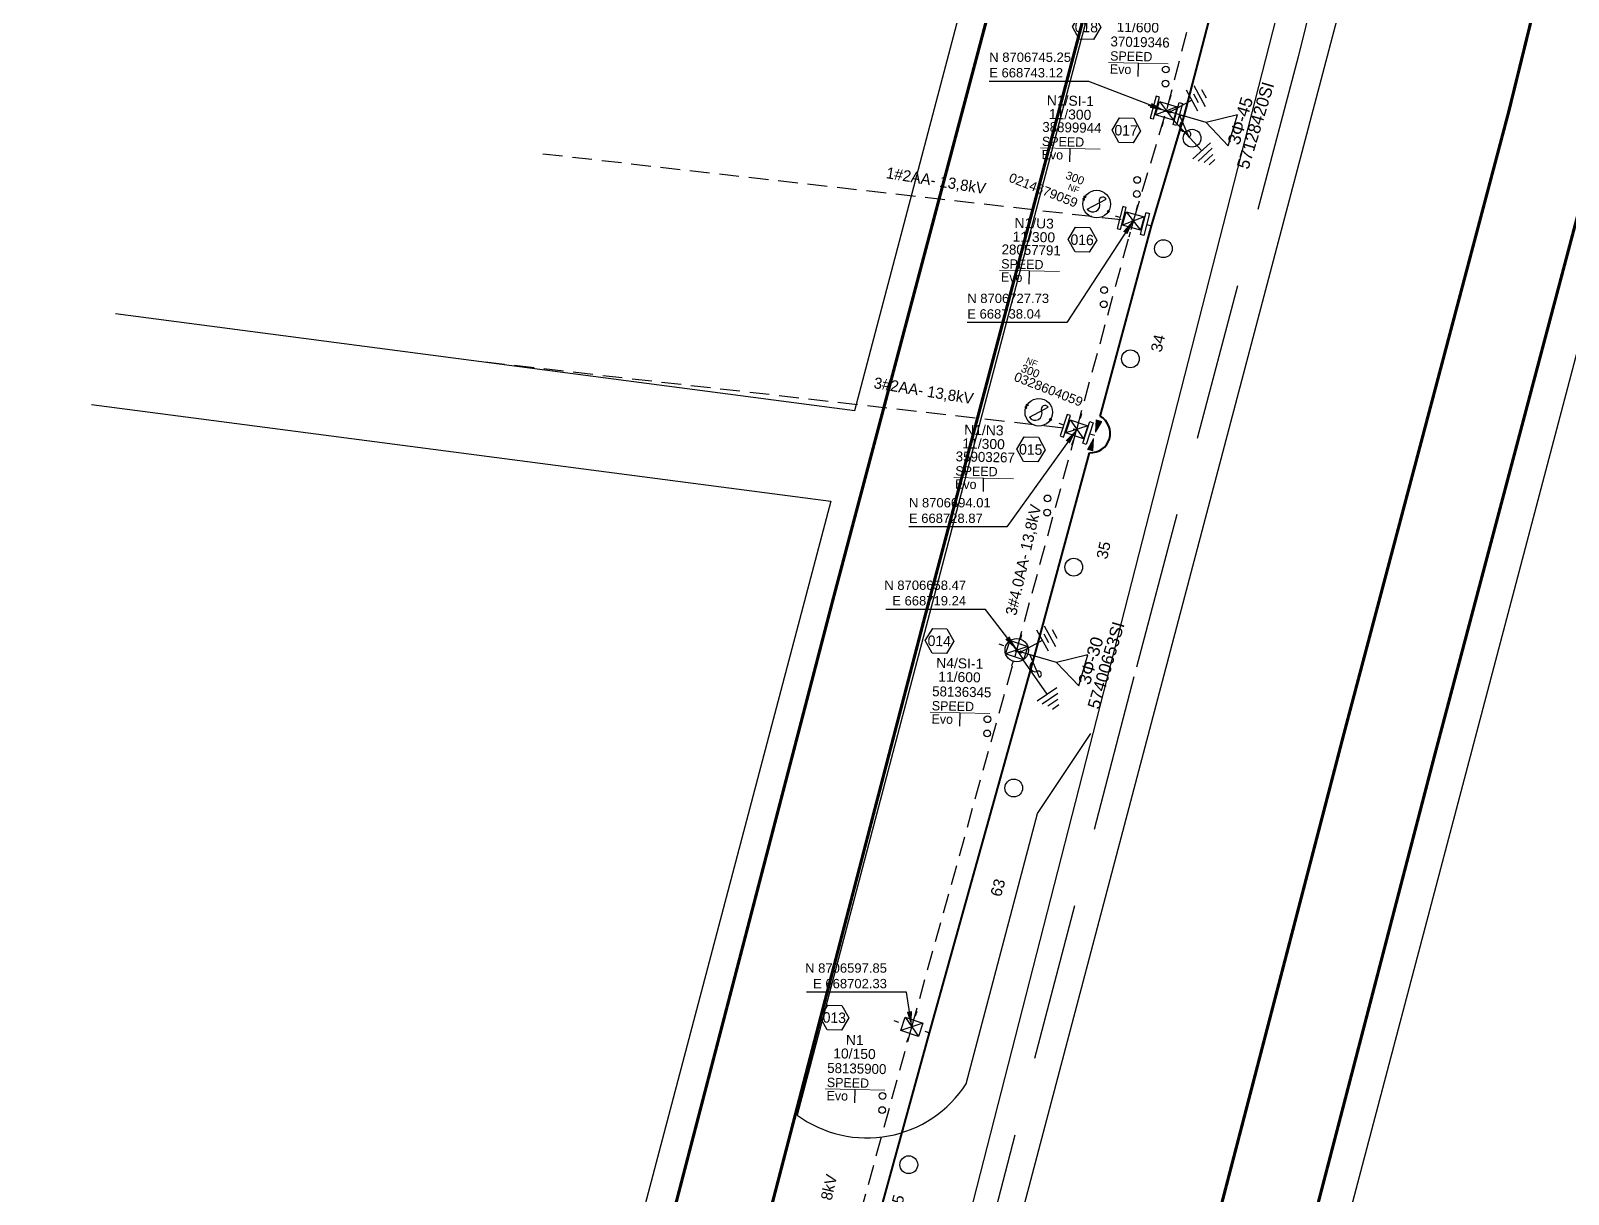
# Model space of a CAD drawing. Header units: millimetres. Extents: x -215 to 3236, y 776 to 3361.
# Drawn here: x 1403.7 to 1651.1, y 1771.2 to 1958.4 of the extents above; entities that cross this region are included whole.
import ezdxf
from ezdxf.enums import TextEntityAlignment as Align

# ---------------------------------------------------------------- set-up
doc = ezdxf.new("R2010")
doc.units = ezdxf.units.MM
for name, pattern in [('DASHEDX2', [38.1, 25.4, -12.7]), ('HIDDEN2', [4.7625, 3.175, -1.5875]), ('JIS_09_08', [10.75, 8, -0.55, 0.55, -0.55, 0.55, -0.55])]:
    doc.linetypes.add(name, pattern=pattern)
for name, color, linetype in [('0_FAIXA_DOMINIO_INVENTARIO_DNIT', 254, 'DASHEDX2'), ('BT 35', 5, 'Continuous'), ('CHAVES', 3, 'Continuous'), ('COTAGEM', 1, 'Continuous'), ('DISTANCIA', 7, 'Continuous'), ('Estradas Geral -Dezembro 2017$0$Eixo Estrada', 6, 'Continuous'), ('Estradas Geral -Dezembro 2017$0$QUADRAS', 8, 'Continuous'), ('ID', 252, 'Continuous'), ('Loc. Geo', 240, 'Continuous'), ('MT', 3, 'HIDDEN2'), ('OCUPANTE', 7, 'Continuous'), ('POSTE', 7, 'Continuous'), ('POSTES', 7, 'Continuous'), ('TEXTO', 7, 'Continuous'), ('TRAFO', 7, 'Continuous')]:
    doc.layers.add(name, color=color, linetype=linetype)
for name, color, linetype, lineweight in [('CABO PROJETADO', 1, 'Continuous', 40), ('CORDOALHA', 1, 'JIS_09_08', 9), ('Fibra', 1, 'Continuous', 40)]:
    doc.layers.add(name, color=color, linetype=linetype, lineweight=lineweight)
doc.layers.add('faixa n edificavel', color=7, linetype='DASHEDX2', true_color=0x7aafdf)
doc.layers.add('LAYER INVISIVEL', color=50, linetype='Continuous', plot=False)
doc.styles.add('Letra Tecnica', font='GOTHIC.TTF')
doc.styles.get("Standard").update_dxf_attribs({"font": 'arial.ttf'})
doc.dimstyles.new('EVO', dxfattribs={"dimtxt": 1.8, "dimasz": 3.5, "dimexe": 1.75, "dimexo": 0.875, "dimgap": 0.875, "dimtad": 1, "dimdec": 0, "dimdsep": 46, "dimlunit": 6, "dimtxsty": 'Standard', "dimcen": 3.5, "dimse1": 1, "dimse2": 1, "dimsd1": 1, "dimsd2": 1, "dimadec": 0, "dimazin": 0, "dimtfac": 1, "dimtdec": 0, "dimtmove": 0, "dimatfit": 3, "dimfxl": 1.75, "dimtolj": 1, "dimtzin": 0, "dimarcsym": 0})
doc.dimstyles.new('ISO-25', dxfattribs={"dimtxt": 2.5, "dimasz": 2.5, "dimexe": 1.25, "dimexo": 0.625, "dimtad": 1, "dimtxsty": 'Standard', "dimcen": 2.5, "dimadec": 0, "dimazin": 0, "dimtfac": 1, "dimtmove": 0, "dimatfit": 3, "dimfxl": 1, "dimarcsym": 0})

# ---------------------------------------------------------------- blocks, each defined once
blk = doc.blocks.new('*U11')
at = {"layer": 'COTAGEM', "linetype": 'ByBlock'}
blk.add_lwpolyline([(-10151, 1221), (-11299, -766), (-13594, -766), (-14741, 1221), (-13594, 3209), (-11299, 3209)], close=True, dxfattribs=at)
at = {"layer": 'LAYER INVISIVEL'}
for p, q in [((556, 1788), (794, 2551)), ((-2102, 654), (-2866, 891)), ((-556, -1788), (-794, -2551)), ((2102, -654), (2866, -891))]:
    blk.add_line(p, q, dxfattribs=at)
for centre, radius in [((-4469, -11217), 544), ((-4469, -13492), 544), ((0, -22187), 1432)]:
    blk.add_circle(centre, radius, dxfattribs=at)
at = {"layer": 'OCUPANTE', "lineweight": 5}
for p, q in [((-8890, -10282), (-13695, -10282)), ((-4084, -10282), (-8890, -10282))]:
    blk.add_line(p, q, dxfattribs=at)
at = {"layer": 'OCUPANTE'}
blk.add_line((-8890, -12431), (-8890, -10282), dxfattribs=at)
at = {"layer": 'POSTES'}
for p, q in [((-1765, -624), (-1100, 1515)), ((1765, 624), (-1765, -624)), ((-1100, 1515), (1765, 624)), ((-1100, 1515), (1100, -1515)), ((1765, 624), (1100, -1515)), ((1100, -1515), (-1765, -624))]:
    blk.add_line(p, q, dxfattribs=at)
at = {"layer": 'COTAGEM', "style": 'Letra Tecnica'}
blk.add_attdef('N', text='', height=1680, dxfattribs=at).set_placement((-12486, 2902), align=Align.MIDDLE_CENTER)
at = {"layer": 'ID', "style": 'Letra Tecnica'}
blk.add_attdef('ID', text='', height=1600, dxfattribs=at).set_placement((-13453, -5293), align=Align.MIDDLE_LEFT)
at = {"layer": 'OCUPANTE', "style": 'Letra Tecnica'}
for tag, p in [('E6', (232, 10940)), ('E5', (-13464, -6276)), ('E3', (-13464, -8467)), ('E4', (-8658, -8467)), ('E1', (-13464, -10616)), ('E2', (-8658, -10616))]:
    blk.add_attdef(tag, p, '', height=1500, dxfattribs=at)
at = {"layer": 'TEXTO'}
for tag, p in [('REDE', (-9117, -708)), ('MODELO', (-9117, -2916))]:
    blk.add_attdef(tag, text='', height=1600, dxfattribs=at).set_placement(p, align=Align.MIDDLE_CENTER)
blk = doc.blocks.new('*D61')
at = {"layer": 'Defpoints', "color": 0, "transparency": 16777216}
for p in [(1545.45, 1798.09, -25.08), (1552.23, 1796.23), (1530.92, 1745.19, -25.08)]:
    blk.add_point(p, dxfattribs=at)
at = {"layer": 'DISTANCIA', "color": 0, "transparency": 16777216, "insert": (1543.08, 1769.66), "char_height": 1.8, "attachment_point": 5, "rotation": 74.641}
blk.add_mtext('\\A1;55', dxfattribs=at)
blk = doc.blocks.new('*D62')
at = {"layer": 'Defpoints', "color": 0, "transparency": 16777216}
for p in [(1562.2, 1858.75, -25.08), (1571.07, 1856.31), (1545.45, 1798.09, -25.08)]:
    blk.add_point(p, dxfattribs=at)
at = {"layer": 'DISTANCIA', "color": 0, "transparency": 16777216, "insert": (1559.31, 1820.49), "char_height": 1.8, "attachment_point": 5, "rotation": 74.5575}
blk.add_mtext('\\A1;63', dxfattribs=at)
blk = doc.blocks.new('*U15')
at = {"layer": 'COTAGEM', "linetype": 'ByBlock'}
blk.add_lwpolyline([(-10151, 1221), (-11299, -766), (-13594, -766), (-14741, 1221), (-13594, 3209), (-11299, 3209)], close=True, dxfattribs=at)
at = {"layer": 'LAYER INVISIVEL'}
for p, q in [((556, 1788), (794, 2551)), ((-2102, 654), (-2866, 891)), ((-556, -1788), (-794, -2551)), ((2102, -654), (2866, -891))]:
    blk.add_line(p, q, dxfattribs=at)
for centre, radius in [((-4469, -11217), 544), ((-4469, -13492), 544), ((0, -22187), 1432)]:
    blk.add_circle(centre, radius, dxfattribs=at)
at = {"layer": 'OCUPANTE', "lineweight": 5}
for p, q in [((-8890, -10282), (-13695, -10282)), ((-4084, -10282), (-8890, -10282))]:
    blk.add_line(p, q, dxfattribs=at)
at = {"layer": 'OCUPANTE'}
blk.add_line((-8890, -12431), (-8890, -10282), dxfattribs=at)
at = {"layer": 'POSTES'}
for p, q in [((-1765, -624), (-1100, 1515)), ((1765, 624), (-1765, -624)), ((-1100, 1515), (1765, 624)), ((-1100, 1515), (1100, -1515)), ((1765, 624), (1100, -1515)), ((1100, -1515), (-1765, -624))]:
    blk.add_line(p, q, dxfattribs=at)
blk.add_circle((0, 0), 1872, dxfattribs=at)
at = {"layer": 'COTAGEM', "style": 'Letra Tecnica'}
blk.add_attdef('N', text='', height=1680, dxfattribs=at).set_placement((-12486, 2902), align=Align.MIDDLE_CENTER)
at = {"layer": 'ID', "style": 'Letra Tecnica'}
blk.add_attdef('ID', text='', height=1600, dxfattribs=at).set_placement((-13453, -5293), align=Align.MIDDLE_LEFT)
at = {"layer": 'OCUPANTE', "style": 'Letra Tecnica'}
for tag, p in [('E6', (232, 10940)), ('E5', (-13464, -6276)), ('E3', (-13464, -8467)), ('E4', (-8658, -8467)), ('E1', (-13464, -10616)), ('E2', (-8658, -10616))]:
    blk.add_attdef(tag, p, '', height=1500, dxfattribs=at)
at = {"layer": 'TEXTO'}
for tag, p in [('REDE', (-9117, -708)), ('MODELO', (-9117, -2916))]:
    blk.add_attdef(tag, text='', height=1600, dxfattribs=at).set_placement(p, align=Align.MIDDLE_CENTER)
blk = doc.blocks.new('*U5')
at = {"linetype": 'Continuous'}
for p, q in [((-0.13, 1.55), (-0.14, 1.53)), ((-0.14, 1.53), (-0.14, 1.5)), ((-0.14, 1.5), (-0.14, 1.47)), ((-0.14, 1.47), (-0.13, 1.45)), ((-0.11, 1.58), (-0.13, 1.55)), ((-0.13, 1.45), (-0.11, 1.42)), ((-0.1, 1.6), (-0.11, 1.58)), ((-0.11, 1.42), (-0.1, 1.4)), ((-0.08, 1.62), (-0.1, 1.6)), ((-0.1, 1.4), (-0.08, 1.38)), ((-0.05, 1.63), (-0.08, 1.62)), ((-0.08, 1.38), (-0.05, 1.37)), ((-0.03, 1.64), (-0.05, 1.63)), ((-0.05, 1.37), (-0.03, 1.36)), ((0, 1.64), (-0.03, 1.64)), ((0, 1.36), (-0.03, 1.36)), ((0.03, 1.64), (0, 1.64)), ((0.03, 1.36), (0, 1.36)), ((0.03, 1.64), (0.06, 1.63)), ((0.06, 1.37), (0.03, 1.36)), ((0.06, 1.63), (0.08, 1.62)), ((0.08, 1.38), (0.06, 1.37)), ((0.08, 1.62), (0.1, 1.6)), ((0.1, 1.4), (0.08, 1.38)), ((0.1, 1.6), (0.12, 1.58)), ((0.12, 1.42), (0.1, 1.4)), ((0.12, 1.58), (0.13, 1.55)), ((0.13, 1.45), (0.12, 1.42)), ((0.13, 1.55), (0.14, 1.53)), ((0.14, 1.47), (0.13, 1.45)), ((0.14, 1.53), (0.14, 1.5)), ((0.14, 1.5), (0.14, 1.47))]:
    blk.add_line(p, q, dxfattribs=at)
for points in [[(-0.13, 1.55), (-0.14, 1.53), (0.14, 1.53)], [(-0.14, 1.53), (-0.14, 1.5), (0.14, 1.5)], [(-0.14, 1.5), (-0.14, 1.47), (0.14, 1.47)], [(-0.14, 1.47), (-0.13, 1.45), (0.13, 1.45)], [(-0.11, 1.58), (-0.13, 1.55), (0.13, 1.55)], [(-0.13, 1.45), (-0.11, 1.42), (0.12, 1.42)], [(-0.1, 1.6), (-0.11, 1.58), (0.12, 1.58)], [(-0.11, 1.42), (-0.1, 1.4), (0.1, 1.4)], [(-0.08, 1.62), (-0.1, 1.6), (0.1, 1.6)], [(-0.1, 1.4), (-0.08, 1.38), (0.08, 1.38)], [(-0.05, 1.63), (-0.08, 1.62), (0.08, 1.62)], [(-0.08, 1.38), (-0.05, 1.37), (0.06, 1.37)], [(-0.03, 1.64), (-0.05, 1.63), (0.06, 1.63)], [(-0.05, 1.37), (-0.03, 1.36), (0.03, 1.36)], [(0, 1.64), (-0.03, 1.64), (0.03, 1.64)]]:
    blk.add_solid(points, dxfattribs=at)
at = {"linetype": 'Continuous', "extrusion": (0, 0, -1)}
for points in [[(0.14, 1.53), (-0.14, 1.53), (-0.14, 1.5)], [(0.14, 1.5), (-0.14, 1.5), (-0.14, 1.47)], [(0.14, 1.47), (-0.14, 1.47), (-0.13, 1.45)], [(0.13, 1.55), (-0.13, 1.55), (-0.14, 1.53)], [(0.13, 1.45), (-0.13, 1.45), (-0.12, 1.42)], [(0.11, 1.58), (-0.12, 1.58), (-0.13, 1.55)], [(0.11, 1.42), (-0.12, 1.42), (-0.1, 1.4)], [(0.1, 1.6), (-0.1, 1.6), (-0.12, 1.58)], [(0.1, 1.4), (-0.1, 1.4), (-0.08, 1.38)], [(0.08, 1.62), (-0.08, 1.62), (-0.1, 1.6)], [(0.08, 1.38), (-0.08, 1.38), (-0.06, 1.37)], [(0.05, 1.63), (-0.06, 1.63), (-0.08, 1.62)], [(0.05, 1.37), (-0.06, 1.37), (-0.03, 1.36)], [(0.03, 1.64), (-0.03, 1.64), (-0.06, 1.63)], [(0.03, 1.36), (-0.03, 1.36), (0, 1.36)]]:
    blk.add_solid(points, dxfattribs=at)
blk = doc.blocks.new('T')
for p, q in [((2.59, 12.69), (-2.58, 12.69)), ((-2.58, 12.69), (0, 8.21)), ((0, 8.21), (2.59, 12.69)), ((0, 8.21), (0, 1.5)), ((0, 3.71), (3.05, 6.19))]:
    blk.add_line(p, q)
blk.add_circle((0, 1.5), 0.14)
for centre, radius, start, end in [((1.57, 5.07), 0.839, 223.4635, 34.319), ((2.64, 5.88), 0.511, 37.2065, 221.6178)]:
    blk.add_arc(centre, radius, start, end)
at = {"linetype": 'Continuous'}
blk.add_blockref('*U5', (0, 0), dxfattribs=at)
for tag, p in [('CODPOSTO', (-4.08, 15.69)), ('DESCRICAO', (-4.08, 13.19)), ('POTENCIA', (3.5, 10.5))]:
    blk.add_attdef(tag, p, '', height=1.5)
at = {"flags": 1}
blk.add_attdef('PATRIMONIO', (2, 7.5), '', height=1.5, dxfattribs=at)
blk = doc.blocks.new('*U7')
at = {"linetype": 'Continuous'}
for p, q in [((-0.12, 0.07), (-0.14, 0.04)), ((-0.14, 0.04), (-0.14, 0)), ((-0.1, 0.1), (-0.12, 0.07)), ((-0.07, 0.12), (-0.1, 0.1)), ((-0.04, 0.14), (-0.07, 0.12)), ((0, 0.14), (-0.04, 0.14)), ((0.04, 0.14), (0, 0.14)), ((0.04, 0.14), (0.07, 0.12)), ((0.07, 0.12), (0.1, 0.1)), ((0.1, 0.1), (0.12, 0.07)), ((0.12, 0.07), (0.14, 0.04)), ((0.14, 0.04), (0.14, 0)), ((-0.14, 0), (-0.14, -0.04)), ((-0.14, -0.04), (-0.12, -0.07)), ((-0.12, -0.07), (-0.1, -0.1)), ((-0.1, -0.1), (-0.07, -0.12)), ((-0.07, -0.12), (-0.04, -0.14)), ((0, -0.14), (-0.04, -0.14)), ((0.04, -0.14), (0, -0.14)), ((0.07, -0.12), (0.04, -0.14)), ((0.1, -0.1), (0.07, -0.12)), ((0.12, -0.07), (0.1, -0.1)), ((0.14, -0.04), (0.12, -0.07)), ((0.14, 0), (0.14, -0.04))]:
    blk.add_line(p, q, dxfattribs=at)
for points in [[(-0.12, 0.07), (-0.14, 0.04), (0.14, 0.04)], [(-0.14, 0.04), (-0.14, 0), (0.14, 0)], [(-0.1, 0.1), (-0.12, 0.07), (0.12, 0.07)], [(-0.07, 0.12), (-0.1, 0.1), (0.1, 0.1)], [(-0.04, 0.14), (-0.07, 0.12), (0.07, 0.12)], [(0, 0.14), (-0.04, 0.14), (0.04, 0.14)], [(-0.14, 0), (-0.14, -0.04), (0.14, -0.04)], [(-0.14, -0.04), (-0.12, -0.07), (0.12, -0.07)], [(-0.12, -0.07), (-0.1, -0.1), (0.1, -0.1)], [(-0.1, -0.1), (-0.07, -0.12), (0.07, -0.12)], [(-0.07, -0.12), (-0.04, -0.14), (0.04, -0.14)]]:
    blk.add_solid(points, dxfattribs=at)
at = {"linetype": 'Continuous', "extrusion": (0, 0, -1)}
for points in [[(0.14, 0.04), (-0.14, 0.04), (-0.14, 0)], [(0.12, 0.07), (-0.12, 0.07), (-0.14, 0.04)], [(0.1, 0.1), (-0.1, 0.1), (-0.12, 0.07)], [(0.07, 0.12), (-0.07, 0.12), (-0.1, 0.1)], [(0.04, 0.14), (-0.04, 0.14), (-0.07, 0.12)], [(0.14, 0), (-0.14, 0), (-0.14, -0.04)], [(0.14, -0.04), (-0.14, -0.04), (-0.12, -0.07)], [(0.12, -0.07), (-0.12, -0.07), (-0.1, -0.1)], [(0.1, -0.1), (-0.1, -0.1), (-0.07, -0.12)], [(0.07, -0.12), (-0.07, -0.12), (-0.04, -0.14)], [(0.04, -0.14), (-0.04, -0.14), (0, -0.14)]]:
    blk.add_solid(points, dxfattribs=at)
blk = doc.blocks.new('PR')
for p, q in [((-1.92, 5.33), (1.92, 5.33)), ((-0.79, 6.16), (0.79, 6.16)), ((-1.92, 3.94), (1.92, 3.94)), ((-0.79, 4.67), (0.79, 4.67)), ((0, 3.94), (0, 0))]:
    blk.add_line(p, q)
blk.add_circle((0, 0), 0.14)
at = {"linetype": 'Continuous'}
blk.add_blockref('*U7', (0, 0), dxfattribs=at)
blk = doc.blocks.new('*U33')
at = {"layer": 'TRAFO'}
for p, q in [((4.42, 9.63), (1.38, 10.05)), ((3.97, 10.52), (2.06, 10.78)), ((3.75, 11.38), (2.5, 11.56)), ((4.69, 8.76), (0.89, 9.28)), ((2.79, 9.02), (1.94, 2.35))]:
    blk.add_line(p, q, dxfattribs=at)
at = {"layer": 'TRAFO', "linetype": 'ByBlock', "ltscale": 0.02}
for name, p, rotation in [('T', (2.59, -0.7), 31.94463833969994), ('PR', (1.42, 1.18), 76.94463833999444)]:
    blk.add_blockref(name, p, dxfattribs=dict(at, rotation=rotation))
at = {"layer": 'TEXTO'}
blk.add_attdef('POT', (-3.23, 12.6), '', height=2, rotation=211.4829, dxfattribs=at)
at = {"layer": 'TRAFO', "color": 1, "style": 'Letra Tecnica'}
blk.add_attdef('COD', (-1.74, 16.52), '', height=2, rotation=211.4829, dxfattribs=at)
blk = doc.blocks.new('*U35')
at = {"layer": 'COTAGEM', "linetype": 'ByBlock'}
blk.add_lwpolyline([(-4081, -3288), (-5228, -5275), (-7523, -5275), (-8670, -3288), (-7523, -1300), (-5228, -1300)], close=True, dxfattribs=at)
at = {"layer": 'LAYER INVISIVEL'}
for p, q in [((493, 1806), (703, 2578)), ((-2124, 580), (-2896, 790)), ((-493, -1806), (-703, -2578)), ((2124, -580), (2896, -790))]:
    blk.add_line(p, q, dxfattribs=at)
for centre, radius in [((-4469, -11217), 544), ((-4469, -13492), 544), ((0, -22187), 1432)]:
    blk.add_circle(centre, radius, dxfattribs=at)
at = {"layer": 'OCUPANTE', "lineweight": 5}
for p, q in [((-15340, -6399), (-20146, -6399)), ((-10534, -6399), (-15340, -6399))]:
    blk.add_line(p, q, dxfattribs=at)
at = {"layer": 'OCUPANTE'}
blk.add_line((-15340, -8548), (-15340, -6399), dxfattribs=at)
at = {"layer": 'POSTES'}
for p, q in [((-1742, -686), (-1152, 1475)), ((1742, 686), (-1742, -686)), ((-1152, 1475), (1742, 686)), ((-1152, 1475), (1152, -1475)), ((1742, 686), (1152, -1475)), ((1152, -1475), (-1742, -686))]:
    blk.add_line(p, q, dxfattribs=at)
for points in [[(-2052, -1355), (-1131, 2184), (-1670, 2324), (-2591, -1215)], [(1131, -2184), (2052, 1355), (2591, 1215), (1670, -2324)]]:
    blk.add_lwpolyline(points, close=True, dxfattribs=at)
at = {"layer": 'COTAGEM', "style": 'Letra Tecnica'}
blk.add_attdef('N', text='', height=1680, dxfattribs=at).set_placement((-6415, -1607), align=Align.MIDDLE_CENTER)
at = {"layer": 'ID', "style": 'Letra Tecnica'}
blk.add_attdef('ID', text='', height=1600, dxfattribs=at).set_placement((-19904, -1409), align=Align.MIDDLE_LEFT)
at = {"layer": 'OCUPANTE', "style": 'Letra Tecnica'}
for tag, p in [('E6', (232, 10940)), ('E5', (-19914, -2393)), ('E3', (-19914, -4584)), ('E4', (-15108, -4584)), ('E1', (-19914, -6733)), ('E2', (-15108, -6733))]:
    blk.add_attdef(tag, p, '', height=1500, dxfattribs=at)
at = {"layer": 'TEXTO'}
for tag, p in [('REDE', (-15477, 2892)), ('MODELO', (-15477, 684))]:
    blk.add_attdef(tag, text='', height=1600, dxfattribs=at).set_placement(p, align=Align.MIDDLE_CENTER)
blk = doc.blocks.new('*U14')
at = {"layer": 'TRAFO'}
for p, q in [((3.38, 10.03), (0.31, 10.02)), ((2.8, 10.85), (0.88, 10.84)), ((2.47, 11.67), (1.21, 11.67)), ((3.77, 9.2), (-0.07, 9.19)), ((1.85, 9.2), (1.95, 2.48))]:
    blk.add_line(p, q, dxfattribs=at)
at = {"layer": 'TRAFO', "linetype": 'ByBlock', "ltscale": 0.02}
for name, p, rotation in [('T', (2.59, -0.7), 31.71512531371627), ('PR', (1.43, 1.18), 76.71512531401076)]:
    blk.add_blockref(name, p, dxfattribs=dict(at, rotation=rotation))
at = {"layer": 'TEXTO'}
blk.add_attdef('POT', (-3.18, 12.63), '', height=2, rotation=211.2533, dxfattribs=at)
at = {"layer": 'TRAFO', "color": 1, "style": 'Letra Tecnica'}
blk.add_attdef('COD', (-1.67, 16.53), '', height=2, rotation=211.2533, dxfattribs=at)
blk = doc.blocks.new('*U3')
at = {"layer": 'CHAVES'}
h = blk.add_hatch(dxfattribs=at)
h.set_pattern_fill('ANSI31', color=256)
h.set_pattern_definition([(45, (-1286.40375, 399.43742), (-0.088388348, 0.088388348), [])])
h.paths.add_polyline_path([(-140, 0, 1), (140, 0, 1)])
h = blk.add_hatch(dxfattribs=at)
h.set_pattern_fill('ANSI31', color=256, angle=349.78703)
h.set_pattern_definition([(34.787034, (3199.01163, 228.53242), (-0.071315966, 0.102659792), [])])
h.paths.add_polyline_path([(4254, -393, 1), (4535, -393, 1)])
blk.add_line((1100, -1295), (3330, 1295), dxfattribs=at)
for centre, radius in [((35, 393), 140), ((2215, 0), 2215), ((4394, -393), 140)]:
    blk.add_circle(centre, radius, dxfattribs=at)
for centre, radius, start, end in [((1723, -366), 1119, 236.16406, 42.62723), ((2943, 839), 598, 49.73922, 228.36927)]:
    blk.add_arc(centre, radius, start, end, dxfattribs=at)
at = {"layer": 'CHAVES', "ltscale": 0.01}
for tag, p, height in [('COD', (7, 2627), 1500), ('STA', (5851, 2275), 1000), ('CORR', (0, -3941), 1300)]:
    blk.add_attdef(tag, p, '', height=height, dxfattribs=at)
at = {"layer": 'CHAVES'}
blk.add_attdef('ELO', (9351, 2275), '', height=1000, dxfattribs=at)
at = {"layer": 'CHAVES', "ltscale": 0.01, "flags": 1}
blk.add_attdef('CODPATR_CH', (5807, 998), '', height=1000, dxfattribs=at)
blk = doc.blocks.new('*U36')
at = {"layer": 'COTAGEM', "linetype": 'ByBlock'}
blk.add_lwpolyline([(-4992, -3395), (-6139, -5382), (-8434, -5382), (-9581, -3395), (-8434, -1408), (-6139, -1408)], close=True, dxfattribs=at)
at = {"layer": 'LAYER INVISIVEL'}
for p, q in [((556, 1788), (794, 2551)), ((-2102, 654), (-2866, 891)), ((-556, -1788), (-794, -2551)), ((2102, -654), (2866, -891))]:
    blk.add_line(p, q, dxfattribs=at)
for centre, radius in [((-4469, -11217), 544), ((-4469, -13492), 544), ((0, -22187), 1432)]:
    blk.add_circle(centre, radius, dxfattribs=at)
at = {"layer": 'OCUPANTE', "lineweight": 5}
for p, q in [((-14807, -8154), (-19613, -8154)), ((-10001, -8154), (-14807, -8154))]:
    blk.add_line(p, q, dxfattribs=at)
at = {"layer": 'OCUPANTE'}
blk.add_line((-14807, -10303), (-14807, -8154), dxfattribs=at)
at = {"layer": 'POSTES'}
for p, q in [((-1765, -624), (-1100, 1515)), ((1765, 624), (-1765, -624)), ((-1100, 1515), (1765, 624)), ((-1100, 1515), (1100, -1515)), ((1765, 624), (1100, -1515)), ((1100, -1515), (-1765, -624))]:
    blk.add_line(p, q, dxfattribs=at)
for points in [[(-2098, -1282), (-1054, 2222), (-1587, 2381), (-2632, -1123)], [(1054, -2222), (2098, 1282), (2632, 1123), (1587, -2381)]]:
    blk.add_lwpolyline(points, close=True, dxfattribs=at)
at = {"layer": 'COTAGEM', "style": 'Letra Tecnica'}
blk.add_attdef('N', text='', height=1680, dxfattribs=at).set_placement((-7326, -1714), align=Align.MIDDLE_CENTER)
at = {"layer": 'ID', "style": 'Letra Tecnica'}
blk.add_attdef('ID', text='', height=1600, dxfattribs=at).set_placement((-19371, -3164), align=Align.MIDDLE_LEFT)
at = {"layer": 'OCUPANTE', "style": 'Letra Tecnica'}
for tag, p in [('E6', (232, 10940)), ('E5', (-19381, -4148)), ('E3', (-19381, -6339)), ('E4', (-14575, -6339)), ('E1', (-19381, -8488)), ('E2', (-14575, -8488))]:
    blk.add_attdef(tag, p, '', height=1500, dxfattribs=at)
at = {"layer": 'TEXTO'}
for tag, p in [('REDE', (-14934, 1158)), ('MODELO', (-14934, -1050))]:
    blk.add_attdef(tag, text='', height=1600, dxfattribs=at).set_placement(p, align=Align.MIDDLE_CENTER)
blk = doc.blocks.new('*U34')
at = {"layer": 'COTAGEM', "linetype": 'ByBlock'}
blk.add_lwpolyline([(-5833, -3200), (-6981, -5187), (-9276, -5187), (-10423, -3200), (-9276, -1212), (-6981, -1212)], close=True, dxfattribs=at)
at = {"layer": 'LAYER INVISIVEL'}
for p, q in [((452, 1817), (645, 2593)), ((-2136, 532), (-2913, 725)), ((-452, -1817), (-645, -2593)), ((2136, -532), (2913, -725))]:
    blk.add_line(p, q, dxfattribs=at)
for centre, radius in [((-4469, -11217), 544), ((-4469, -13492), 544), ((0, -22187), 1432)]:
    blk.add_circle(centre, radius, dxfattribs=at)
at = {"layer": 'OCUPANTE', "lineweight": 5}
for p, q in [((-16529, -8400), (-21335, -8400)), ((-11723, -8400), (-16529, -8400))]:
    blk.add_line(p, q, dxfattribs=at)
at = {"layer": 'OCUPANTE'}
blk.add_line((-16529, -10549), (-16529, -8400), dxfattribs=at)
at = {"layer": 'POSTES'}
for p, q in [((-1726, -725), (-1185, 1449)), ((1726, 725), (-1726, -725)), ((-1185, 1449), (1726, 725)), ((-1185, 1449), (1185, -1449)), ((1726, 725), (1185, -1449)), ((1185, -1449), (-1726, -725))]:
    blk.add_line(p, q, dxfattribs=at)
for points in [[(-2021, -1401), (-1180, 2158), (-1722, 2285), (-2563, -1273)], [(1180, -2158), (2021, 1401), (2563, 1273), (1722, -2285)]]:
    blk.add_lwpolyline(points, close=True, dxfattribs=at)
at = {"layer": 'COTAGEM', "style": 'Letra Tecnica'}
blk.add_attdef('N', text='', height=1680, dxfattribs=at).set_placement((-8168, -1519), align=Align.MIDDLE_CENTER)
at = {"layer": 'ID', "style": 'Letra Tecnica'}
blk.add_attdef('ID', text='', height=1600, dxfattribs=at).set_placement((-21093, -3411), align=Align.MIDDLE_LEFT)
at = {"layer": 'OCUPANTE', "style": 'Letra Tecnica'}
for tag, p in [('E6', (232, 10940)), ('E5', (-21103, -4394)), ('E3', (-21103, -6585)), ('E1', (-21103, -8734)), ('E4', (-16297, -6585)), ('E2', (-16297, -8734))]:
    blk.add_attdef(tag, p, '', height=1500, dxfattribs=at)
at = {"layer": 'TEXTO'}
for tag, p in [('REDE', (-15946, 891)), ('MODELO', (-15946, -1317))]:
    blk.add_attdef(tag, text='', height=1600, dxfattribs=at).set_placement(p, align=Align.MIDDLE_CENTER)
blk = doc.blocks.new('*U16')
at = {"layer": 'COTAGEM', "linetype": 'ByBlock'}
blk.add_lwpolyline([(-15060, -4659), (-16207, -6646), (-18502, -6646), (-19649, -4659), (-18502, -2671), (-16207, -2671)], close=True, dxfattribs=at)
at = {"layer": 'LAYER INVISIVEL'}
for p, q in [((556, 1788), (794, 2551)), ((-2102, 654), (-2866, 891)), ((-556, -1788), (-794, -2551)), ((2102, -654), (2866, -891))]:
    blk.add_line(p, q, dxfattribs=at)
for centre, radius in [((-4469, -11217), 544), ((-4469, -13492), 544), ((0, -22187), 1432)]:
    blk.add_circle(centre, radius, dxfattribs=at)
at = {"layer": 'OCUPANTE', "lineweight": 5}
for p, q in [((-8890, -10282), (-13695, -10282)), ((-4084, -10282), (-8890, -10282))]:
    blk.add_line(p, q, dxfattribs=at)
at = {"layer": 'OCUPANTE'}
blk.add_line((-8890, -12431), (-8890, -10282), dxfattribs=at)
at = {"layer": 'POSTES'}
for p, q in [((-1765, -624), (-1100, 1515)), ((1765, 624), (-1765, -624)), ((-1100, 1515), (1765, 624)), ((-1100, 1515), (1100, -1515)), ((1765, 624), (1100, -1515)), ((1100, -1515), (-1765, -624))]:
    blk.add_line(p, q, dxfattribs=at)
for points in [[(-2098, -1282), (-1054, 2222), (-1587, 2381), (-2632, -1123)], [(1054, -2222), (2098, 1282), (2632, 1123), (1587, -2381)]]:
    blk.add_lwpolyline(points, close=True, dxfattribs=at)
at = {"layer": 'COTAGEM', "style": 'Letra Tecnica'}
blk.add_attdef('N', text='', height=1680, dxfattribs=at).set_placement((-17394, -2978), align=Align.MIDDLE_CENTER)
at = {"layer": 'ID', "style": 'Letra Tecnica'}
blk.add_attdef('ID', text='', height=1600, dxfattribs=at).set_placement((-13453, -5293), align=Align.MIDDLE_LEFT)
at = {"layer": 'OCUPANTE', "style": 'Letra Tecnica'}
for tag, p in [('E6', (232, 10940)), ('E5', (-13464, -6276)), ('E3', (-13464, -8467)), ('E4', (-8658, -8467)), ('E1', (-13464, -10616)), ('E2', (-8658, -10616))]:
    blk.add_attdef(tag, p, '', height=1500, dxfattribs=at)
at = {"layer": 'TEXTO'}
for tag, p in [('REDE', (-9117, -708)), ('MODELO', (-9117, -2916))]:
    blk.add_attdef(tag, text='', height=1600, dxfattribs=at).set_placement(p, align=Align.MIDDLE_CENTER)
blk = doc.blocks.new('*D69')
at = {"layer": 'Defpoints', "color": 0, "transparency": 16777216}
for p in [(1572, 1894.25, -25.08), (1581.97, 1892.05), (1564.34, 1859.59, -25.08)]:
    blk.add_point(p, dxfattribs=at)
at = {"layer": 'DISTANCIA', "color": 0, "transparency": 16777216, "insert": (1576.32, 1874.8), "char_height": 1.8, "attachment_point": 5, "rotation": 77.5495}
blk.add_mtext('\\A1;35', dxfattribs=at)
blk = doc.blocks.new('*D70')
at = {"layer": 'Defpoints', "color": 0, "transparency": 16777216}
for p in [(1581.31, 1927.76, -25.08), (1590.9, 1925.56), (1573.77, 1894.84, -25.08)]:
    blk.add_point(p, dxfattribs=at)
at = {"layer": 'DISTANCIA', "color": 0, "transparency": 16777216, "insert": (1585.07, 1908.1), "char_height": 1.8, "attachment_point": 5, "rotation": 77.1082}
blk.add_mtext('\\A1;34', dxfattribs=at)
blk = doc.blocks.new('Estradas Geral -Dezembro 2017$0$camping club')
at = {"layer": 'Estradas Geral -Dezembro 2017$0$QUADRAS'}
for points in [[(668836.3, 8706808.4), (668896.44, 8707036.21), (669017.3, 8707004.31), (668887.13, 8706511.2), (668766.27, 8706543.1), (668896.44, 8707036.21)], [(668574.2, 8706712.65), (668693.15, 8706697.07), (668744.74, 8706892.52)], [(668711.7, 8706567.53), (668776.9, 8706822.35)], [(668719.43, 8706565.47), (668786.63, 8706820.06)], [(668570.34, 8706698.03), (668689.29, 8706682.45), (668637.82, 8706487.48), (668518.89, 8706503.06)]]:
    blk.add_lwpolyline(points, dxfattribs=at)
blk.add_lwpolyline([(668764.75, 8706889.98), (668713.14, 8706694.45), (668683.89, 8706583.66, 0.432316), (668711.08, 8706588.7), (668722.57, 8706632.21), (668731.13, 8706645.05)], format="xyb", dxfattribs=at)
blk = doc.blocks.new('*U32')
at = {"layer": 'CABO PROJETADO'}
h = blk.add_hatch(color=256, dxfattribs=at)
h.dxf.hatch_style = 1
h.paths.add_polyline_path([(0.15, 0.49), (1.17, 2.19), (0.3, 2.47)])
h = blk.add_hatch(color=256, dxfattribs=at)
h.dxf.hatch_style = 1
h.paths.add_polyline_path([(-0.14, -0.5), (-1.11, -2.28), (-0.23, -2.52)])
at = {"layer": 'CORDOALHA'}
for points in [[(0.15, 0.49), (1.17, 2.19), (0.3, 2.47), (0.15, 0.49)], [(-0.14, -0.5), (-1.11, -2.28), (-0.23, -2.52)]]:
    blk.add_lwpolyline(points, close=True, dxfattribs=at)

msp = doc.modelspace()

# ---------------------------------------------------------------- linework, layer by layer
at = {"layer": '0_FAIXA_DOMINIO_INVENTARIO_DNIT', "linetype": 'DASHEDX2', "const_width": 0.5}
for points in [[(2012.853, 3360.286), (1915.121, 2988.126), (1850.577, 2746.386), (1797.502, 2551.368), (1702.716, 2190.412), (1674.269, 2082.811), (1664.15, 2037.403), (1641.546, 1945.521), (1615.061, 1845.544), (1577.146, 1699.775), (1519.087, 1480.056), (1463.869, 1272.064), (1415.41, 1087.737)], [(1939.796, 3357.683), (1847.453, 3006.044), (1782.989, 2764.606), (1729.877, 2569.449), (1635.027, 2208.247), (1606.244, 2099.376), (1595.993, 2053.379), (1573.721, 1962.846), (1547.355, 1863.317), (1509.434, 1717.527), (1451.421, 1497.979), (1396.191, 1289.944), (1347.711, 1105.535)]]:
    msp.add_lwpolyline(points, dxfattribs=at)
at = {"layer": 'Estradas Geral -Dezembro 2017$0$Eixo Estrada', "linetype": 'DASHEDX2'}
msp.add_lwpolyline([(1975.983, 3357.683), (1881.287, 2997.085), (1816.783, 2755.496), (1763.689, 2560.409), (1668.871, 2199.329), (1640.256, 2091.094), (1630.072, 2045.391), (1607.633, 1954.184), (1581.208, 1854.43), (1543.29, 1708.651), (1485.254, 1489.018), (1430.03, 1281.004), (1381.56, 1096.636)], dxfattribs=at)
at = {"layer": 'faixa n edificavel', "color": 143, "linetype": 'DASHEDX2', "true_color": 0x7aafdf, "const_width": 0.5}
msp.add_lwpolyline([(1924.288, 3357.683), (1832.953, 3009.884), (1768.506, 2768.511), (1715.385, 2573.324), (1620.522, 2212.069), (1591.667, 2102.926), (1581.388, 2056.803), (1559.187, 1966.559), (1532.846, 1867.125), (1494.925, 1721.331), (1436.92, 1501.819), (1381.689, 1293.775), (1333.204, 1109.349)], dxfattribs=at)
at = {"layer": 'faixa n edificavel', "color": 143, "true_color": 0x7aafdf, "const_width": 0.5}
msp.add_lwpolyline([(2027.678, 3357.683), (2027.362, 3356.478), (1929.622, 2984.286), (1865.06, 2742.482), (1811.993, 2547.494), (1717.221, 2186.59), (1688.846, 2079.262), (1678.755, 2033.98), (1656.08, 1941.809), (1629.569, 1841.735), (1591.656, 1695.971), (1533.587, 1476.216), (1478.372, 1268.233), (1429.917, 1083.923)], dxfattribs=at)
at = {"layer": 'Fibra'}
for p, q in [((1589.301, 1944.659), (1593.88, 1962.331)), ((1584.004, 1926.992), (1589.301, 1944.659)), ((1575.787, 1896.335), (1584.004, 1926.992)), ((1565.21, 1857.751), (1574.068, 1890.486)), ((1548.293, 1797.138), (1565.185, 1857.759)), ((1533.764, 1744.242), (1548.293, 1797.138))]:
    msp.add_line(p, q, dxfattribs=at)
msp.add_arc((1574.244, 1893.611), 3.13, 266.78696, 60.45393, dxfattribs=at)
at = {"layer": 'MT'}
for p, q in [((1586.534, 1945.865), (1591.034, 1963.284)), ((1581.159, 1927.971), (1586.534, 1945.865)), ((1486.105, 1938.606), (1581.309, 1927.756)), ((1571.996, 1894.249), (1581.159, 1927.971)), ((1476.792, 1905.098), (1571.996, 1894.249)), ((1562.339, 1858.712), (1571.996, 1894.249)), ((1545.447, 1798.09), (1562.339, 1858.712)), ((1530.918, 1745.195), (1545.447, 1798.09))]:
    msp.add_line(p, q, dxfattribs=at)

# ---------------------------------------------------------------- block references
ref = msp.add_blockref('*U3', (1573.143, 1931.31), dxfattribs=dict(xscale=0.0009999999999999987, yscale=0.0009999999999999987, zscale=0.0009999999999999987, rotation=338.576261021374))
ref.add_attrib('COD', '0214679059', (1560.937, 1934.17), dxfattribs={"layer": 'CHAVES', "ltscale": 0.01, "height": 1.5, "rotation": 338.57626})
ref.add_attrib('STA', 'NF', (1570.46, 1932.872), dxfattribs={"layer": 'CHAVES', "ltscale": 0.01, "height": 1, "rotation": 338.57626})
ref.add_attrib('CORR', '300', (1570.081, 1934.647), dxfattribs={"layer": 'CHAVES', "ltscale": 0.01, "height": 1.3, "rotation": 338.57626})
ref = msp.add_blockref('*U3', (1563.83, 1897.803), dxfattribs=dict(xscale=0.0009999999999999987, yscale=0.0009999999999999987, zscale=0.0009999999999999987, rotation=338.576261021374))
ref.add_attrib('COD', '0328604059', (1561.768, 1902.127), dxfattribs={"layer": 'CHAVES', "ltscale": 0.01, "height": 1.5, "rotation": 338.57626})
ref.add_attrib('STA', 'NF', (1563.713, 1904.932), dxfattribs={"layer": 'CHAVES', "ltscale": 0.01, "height": 1, "rotation": 338.57626})
ref.add_attrib('CORR', '300', (1562.884, 1903.584), dxfattribs={"layer": 'CHAVES', "ltscale": 0.01, "height": 1.3, "rotation": 338.57626})
msp.add_blockref('*U32', (1574.842, 1893.296))
at = {"layer": 'BT 35', "rotation": 221.9014213267684}
for name, p, values in [('*U14', (1587.338, 1947.153), {'POT': '3Φ-45', 'COD': '57128420SI'}), ('*U33', (1563.277, 1860.218), {'POT': '3Φ-30', 'COD': '57400653SI'})]:
    msp.add_blockref(name, p, dxfattribs=at).add_auto_attribs(values)
at = {"layer": 'Loc. Geo'}
msp.add_blockref('Estradas Geral -Dezembro 2017$0$camping club', (-667156.879, -8704799.763), dxfattribs=at)
at = {"layer": 'POSTE'}
ref = msp.add_blockref('*U16', (1591.034, 1963.284), dxfattribs=dict(at, xscale=0.001, yscale=0.001, zscale=0.001, rotation=358.7705005782111))
ref.add_attrib('N', '018', dxfattribs={"layer": 'COTAGEM', "height": 1.68, "rotation": 358.7705, "style": 'Letra Tecnica'}).set_placement((1573.544, 1959), align=Align.MIDDLE_CENTER)
ref.add_attrib('MODELO', '11/600', dxfattribs={"layer": 'TEXTO', "height": 1.6, "rotation": 358.7705}).set_placement((1581.822, 1958.964), align=Align.MIDDLE_CENTER)
ref.add_attrib('REDE', 'N1/N3', dxfattribs={"layer": 'TEXTO', "height": 1.6, "rotation": 358.7705}).set_placement((1581.87, 1961.173), align=Align.MIDDLE_CENTER)
ref.add_attrib('ID', '37019346', dxfattribs={"layer": 'ID', "height": 1.6, "rotation": 358.7705, "style": 'Letra Tecnica'}).set_placement((1577.436, 1956.682), align=Align.MIDDLE_LEFT)
ref.add_attrib('E1', 'Evo', (1577.314, 1951.488), dxfattribs={"layer": 'OCUPANTE', "height": 1.5, "rotation": 358.7705, "style": 'Letra Tecnica'})
ref.add_attrib('E3', 'SPEED', (1577.36, 1953.608), dxfattribs={"layer": 'OCUPANTE', "height": 1.5, "rotation": 358.7705, "style": 'Letra Tecnica'})
ref = msp.add_blockref('*U35', (1586.423, 1945.511), dxfattribs=dict(at, xscale=0.001, yscale=0.001, zscale=0.001, rotation=358.7705005782111))
ref.add_attrib('N', '017', dxfattribs={"layer": 'COTAGEM', "height": 1.68, "rotation": 358.7705, "style": 'Letra Tecnica'}).set_placement((1579.939, 1942.362), align=Align.MIDDLE_CENTER)
ref.add_attrib('MODELO', '11/300', dxfattribs={"layer": 'TEXTO', "height": 1.6, "rotation": 358.7705}).set_placement((1570.929, 1944.927), align=Align.MIDDLE_CENTER)
ref.add_attrib('REDE', 'N1/SI-1', dxfattribs={"layer": 'TEXTO', "height": 1.6, "rotation": 358.7705}).set_placement((1570.977, 1947.136), align=Align.MIDDLE_CENTER)
ref.add_attrib('ID', '38899944', dxfattribs={"layer": 'ID', "height": 1.6, "rotation": 358.7705, "style": 'Letra Tecnica'}).set_placement((1566.459, 1942.93), align=Align.MIDDLE_LEFT)
ref.add_attrib('E1', 'Evo', (1566.337, 1937.736), dxfattribs={"layer": 'OCUPANTE', "height": 1.5, "rotation": 358.7705, "style": 'Letra Tecnica'})
ref.add_attrib('E3', 'SPEED', (1566.383, 1939.856), dxfattribs={"layer": 'OCUPANTE', "height": 1.5, "rotation": 358.7705, "style": 'Letra Tecnica'})
ref = msp.add_blockref('*U34', (1581.107, 1927.779), dxfattribs=dict(at, xscale=0.001, yscale=0.001, zscale=0.001, rotation=358.7705005782111))
ref.add_attrib('N', '016', dxfattribs={"layer": 'COTAGEM', "height": 1.68, "rotation": 358.7705, "style": 'Letra Tecnica'}).set_placement((1572.873, 1924.756), align=Align.MIDDLE_CENTER)
ref.add_attrib('MODELO', '11/300', dxfattribs={"layer": 'TEXTO', "height": 1.6, "rotation": 358.7705}).set_placement((1565.102, 1925.205), align=Align.MIDDLE_CENTER)
ref.add_attrib('REDE', 'N1/U3', dxfattribs={"layer": 'TEXTO', "height": 1.6, "rotation": 358.7705}).set_placement((1565.15, 1927.414), align=Align.MIDDLE_CENTER)
ref.add_attrib('ID', '28057791', dxfattribs={"layer": 'ID', "height": 1.6, "rotation": 358.7705, "style": 'Letra Tecnica'}).set_placement((1559.912, 1923.222), align=Align.MIDDLE_LEFT)
ref.add_attrib('E1', 'Evo', (1559.79, 1918.029), dxfattribs={"layer": 'OCUPANTE', "height": 1.5, "rotation": 358.7705, "style": 'Letra Tecnica'})
ref.add_attrib('E3', 'SPEED', (1559.835, 1920.149), dxfattribs={"layer": 'OCUPANTE', "height": 1.5, "rotation": 358.7705, "style": 'Letra Tecnica'})
ref = msp.add_blockref('*U36', (1571.996, 1894.249), dxfattribs=dict(at, xscale=0.001, yscale=0.001, zscale=0.001, rotation=358.7705005782111))
ref.add_attrib('N', '015', dxfattribs={"layer": 'COTAGEM', "height": 1.68, "rotation": 358.7705, "style": 'Letra Tecnica'}).set_placement((1564.599, 1891.013), align=Align.MIDDLE_CENTER)
ref.add_attrib('MODELO', '11/300', dxfattribs={"layer": 'TEXTO', "height": 1.6, "rotation": 358.7705}).set_placement((1557.008, 1891.92), align=Align.MIDDLE_CENTER)
ref.add_attrib('REDE', 'N1/N3', dxfattribs={"layer": 'TEXTO', "height": 1.6, "rotation": 358.7705}).set_placement((1557.056, 1894.129), align=Align.MIDDLE_CENTER)
ref.add_attrib('ID', '35903267', dxfattribs={"layer": 'ID', "height": 1.6, "rotation": 358.7705, "style": 'Letra Tecnica'}).set_placement((1552.527, 1889.902), align=Align.MIDDLE_LEFT)
ref.add_attrib('E1', 'Evo', (1552.405, 1884.708), dxfattribs={"layer": 'OCUPANTE', "height": 1.5, "rotation": 358.7705, "style": 'Letra Tecnica'})
ref.add_attrib('E3', 'SPEED', (1552.451, 1886.828), dxfattribs={"layer": 'OCUPANTE', "height": 1.5, "rotation": 358.7705, "style": 'Letra Tecnica'})
ref = msp.add_blockref('*U15', (1562.339, 1858.712), dxfattribs=dict(at, xscale=0.001, yscale=0.001, zscale=0.001, rotation=358.7705005782111))
ref.add_attrib('N', '014', dxfattribs={"layer": 'COTAGEM', "height": 1.68, "rotation": 358.7705, "style": 'Letra Tecnica'}).set_placement((1549.882, 1860.201), align=Align.MIDDLE_CENTER)
ref.add_attrib('MODELO', '11/600', dxfattribs={"layer": 'TEXTO', "height": 1.6, "rotation": 358.7705}).set_placement((1553.127, 1854.392), align=Align.MIDDLE_CENTER)
ref.add_attrib('REDE', 'N4/SI-1', dxfattribs={"layer": 'TEXTO', "height": 1.6, "rotation": 358.7705}).set_placement((1553.175, 1856.601), align=Align.MIDDLE_CENTER)
ref.add_attrib('ID', '58136345', dxfattribs={"layer": 'ID', "height": 1.6, "rotation": 358.7705, "style": 'Letra Tecnica'}).set_placement((1548.741, 1852.109), align=Align.MIDDLE_LEFT)
ref.add_attrib('E1', 'Evo', (1548.619, 1846.916), dxfattribs={"layer": 'OCUPANTE', "height": 1.5, "rotation": 358.7705, "style": 'Letra Tecnica'})
ref.add_attrib('E3', 'SPEED', (1548.664, 1849.036), dxfattribs={"layer": 'OCUPANTE', "height": 1.5, "rotation": 358.7705, "style": 'Letra Tecnica'})
ref = msp.add_blockref('*U11', (1545.447, 1798.09), dxfattribs=dict(at, xscale=0.001, yscale=0.001, zscale=0.001, rotation=358.7705005782111))
ref.add_attrib('N', '013', dxfattribs={"layer": 'COTAGEM', "height": 1.68, "rotation": 358.7705, "style": 'Letra Tecnica'}).set_placement((1532.991, 1799.58), align=Align.MIDDLE_CENTER)
ref.add_attrib('MODELO', '10/150', dxfattribs={"layer": 'TEXTO', "height": 1.6, "rotation": 358.7705}).set_placement((1536.235, 1793.771), align=Align.MIDDLE_CENTER)
ref.add_attrib('REDE', 'N1', dxfattribs={"layer": 'TEXTO', "height": 1.6, "rotation": 358.7705}).set_placement((1536.283, 1795.98), align=Align.MIDDLE_CENTER)
ref.add_attrib('ID', '58135900', dxfattribs={"layer": 'ID', "height": 1.6, "rotation": 358.7705, "style": 'Letra Tecnica'}).set_placement((1531.849, 1791.488), align=Align.MIDDLE_LEFT)
ref.add_attrib('E1', 'Evo', (1531.727, 1786.295), dxfattribs={"layer": 'OCUPANTE', "height": 1.5, "rotation": 358.7705, "style": 'Letra Tecnica'})
ref.add_attrib('E3', 'SPEED', (1531.773, 1788.415), dxfattribs={"layer": 'OCUPANTE', "height": 1.5, "rotation": 358.7705, "style": 'Letra Tecnica'})

# ---------------------------------------------------------------- texts
at = {"layer": 'Loc. Geo', "char_height": 1.5}
for s, insert, attachment_point in [('N 8706745.25\\PE 668743.12', (1557.92, 1950.864), 7), ('N 8706727.73\\PE 668738.04', (1554.384, 1912.057), 7), ('N 8706694.01\\PE 668728.87', (1544.995, 1879.168), 7), ('N 8706658.47\\PE 668719.24', (1554.198, 1865.892), 9), ('N 8706597.85\\PE 668702.33', (1541.458, 1804.286), 9)]:
    msp.add_mtext(s, dxfattribs=dict(at, insert=insert, attachment_point=attachment_point))
at = {"layer": 'MT', "style": 'Letra Tecnica'}
for s, rotation, p in [('1#2AA- 13,8kV', 350.77547, (1541.233, 1934.688)), ('3#2AA- 13,8kV', 350.77547, (1539.24, 1900.884)), ('3#4.0AA- 13,8kV', 77.12319, (1562.25, 1864.165)), ('3#4.0AA- 13,8kV', 77.12319, (1529.4, 1756.352))]:
    msp.add_text(s, height=1.8, rotation=rotation, dxfattribs=at).set_placement(p)

# ---------------------------------------------------------------- dimensions: what is measured, and where the dimension line sits
at = {"layer": 'DISTANCIA'}
for base, p1, p2, angle, picture, middle in [((1590.905, 1925.56, 25.082), (1573.774, 1894.835), (1581.309, 1927.756), 77.10818, '*D70', (1586.816, 1907.697, 25.082)), ((1581.966, 1892.048, 25.082), (1564.343, 1859.586), (1571.996, 1894.249), 77.54951, '*D69', (1578.071, 1874.408, 25.082)), ((1571.066, 1856.306, 25.082), (1545.447, 1798.09), (1562.205, 1858.754), 74.55755, '*D62', (1561.04, 1820.013, 25.082)), ((1552.233, 1796.226, 25.082), (1530.918, 1745.195), (1545.447, 1798.09), 74.64097, '*D61', (1544.807, 1769.19, 25.082))]:
    dim = msp.add_linear_dim(base=base, p1=p1, p2=p2, angle=angle, dimstyle='EVO', dxfattribs=at)
    dim.commit()
    dim.dimension.update_dxf_attribs({"geometry": picture, "text_midpoint": middle, "dimtype": 161})

# ---------------------------------------------------------------- leaders
at = {"layer": 'Loc. Geo', "annotation_type": 0, "has_hookline": 1, "hookline_direction": 1}
for points, text_width in [([(1586.238, 1945.489), (1573.968, 1950.239), (1571.468, 1950.239)], 12.923), ([(1581.159, 1927.971), (1570.421, 1911.432), (1567.921, 1911.432)], 12.912), ([(1571.996, 1894.249), (1560.742, 1878.543), (1558.242, 1878.543)], 12.622), ([(1562.357, 1858.707), (1557.323, 1865.267), (1554.823, 1865.267)], 12.912), ([(1545.447, 1798.09), (1544.583, 1803.661), (1542.083, 1803.661)], 12.923)]:
    msp.add_leader(points, dimstyle='ISO-25', dxfattribs=dict(at, text_width=text_width))

doc.saveas('drawing.dxf')
